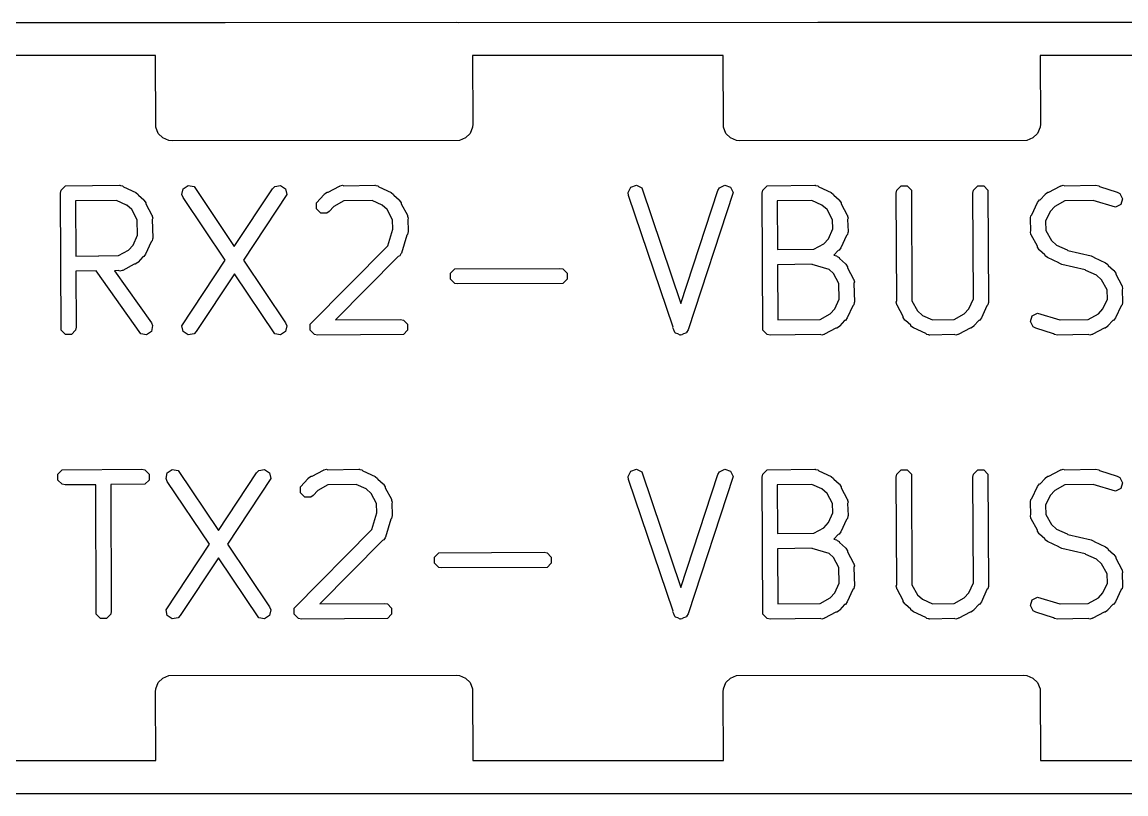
# Model space of a CAD drawing. Extents: x 134.2 to 184.8, y -90.4 to -50.
# Drawn here: x 147.283 to 152.222, y -62.686 to -59.234 of the extents above; entities that cross this region are included whole.
import ezdxf

# ---------------------------------------------------------------- set-up
doc = ezdxf.new("R2010")
doc.units = 0
doc.layers.add('BLACK', color=7, linetype='CONTINUOUS')

msp = doc.modelspace()

# ---------------------------------------------------------------- linework, layer by layer
at = {"layer": 'BLACK', "linetype": 'CONTINUOUS'}
for p, q in [((146.697486, -59.235229), (148.191709, -59.235159)), ((148.191709, -59.235159), (149.225, -59.234)), ((149.225, -59.234), (149.236268, -59.235109)), ((149.236268, -59.235109), (150.843416, -59.235033)), ((150.843416, -59.235033), (151.765, -59.234)), ((151.765, -59.234), (151.775049, -59.234989)), ((151.775049, -59.234989), (153.495123, -59.234908)), ((147.880272, -59.383733), (146.758884, -59.383786)), ((147.881441, -59.704632), (147.880272, -59.383733)), ((150.420271, -59.383613), (149.298884, -59.383666)), ((149.298884, -59.383666), (149.3, -59.69)), ((150.421441, -59.704632), (150.420271, -59.383613)), ((152.960271, -59.383493), (151.838883, -59.383546)), ((151.838883, -59.383546), (151.84, -59.69)), ((147.89264, -59.731668), (147.881441, -59.704632)), ((149.298559, -59.704632), (149.28736, -59.731668)), ((149.3, -59.69), (149.298559, -59.704632)), ((150.43264, -59.731668), (150.421441, -59.704632)), ((151.838559, -59.704632), (151.82736, -59.731668)), ((151.84, -59.69), (151.838559, -59.704632)), ((147.913332, -59.75236), (147.89264, -59.731668)), ((147.940368, -59.763559), (147.913332, -59.75236)), ((147.955, -59.765), (147.940368, -59.763559)), ((149.239632, -59.763559), (147.955, -59.765)), ((149.266668, -59.75236), (149.239632, -59.763559)), ((149.28736, -59.731668), (149.266668, -59.75236)), ((150.453332, -59.75236), (150.43264, -59.731668)), ((150.480368, -59.763559), (150.453332, -59.75236)), ((150.495, -59.765), (150.480368, -59.763559)), ((151.779632, -59.763559), (150.495, -59.765)), ((151.806668, -59.75236), (151.779632, -59.763559)), ((151.82736, -59.731668), (151.806668, -59.75236)), ((147.476606, -59.966595), (147.718571, -59.963931)), ((147.718571, -59.963931), (147.72029, -59.964272)), ((147.72029, -59.964272), (147.721052, -59.964019)), ((147.721052, -59.964019), (147.722619, -59.964736)), ((147.722619, -59.964736), (147.731965, -59.966595)), ((148.003776, -59.979455), (148.026065, -59.964596)), ((148.026065, -59.964596), (148.052333, -59.96985)), ((148.413381, -59.96985), (148.439649, -59.964596)), ((148.439649, -59.964596), (148.461938, -59.979456)), ((148.705178, -59.966595), (148.706784, -59.966567)), ((148.706784, -59.966567), (148.716091, -59.964019)), ((148.716091, -59.964019), (148.722912, -59.966292)), ((148.722912, -59.966292), (148.861429, -59.963931)), ((148.861429, -59.963931), (148.863148, -59.964272)), ((148.863148, -59.964272), (148.86391, -59.964019)), ((148.86391, -59.964019), (148.865477, -59.964736)), ((148.865477, -59.964736), (148.874823, -59.966595)), ((150.007067, -59.97249), (150.03248, -59.964019)), ((150.03248, -59.964019), (150.05644, -59.975999)), ((150.403558, -59.975998), (150.427518, -59.964018)), ((150.427518, -59.964018), (150.452931, -59.972489)), ((150.616606, -59.966595), (150.83, -59.963931)), ((150.83, -59.963931), (150.831719, -59.964272)), ((150.831719, -59.964272), (150.832481, -59.964019)), ((150.832481, -59.964019), (150.834048, -59.964736)), ((150.834048, -59.964736), (150.843394, -59.966595)), ((151.930891, -59.966595), (151.932497, -59.966567)), ((151.932497, -59.966567), (151.941804, -59.964019)), ((151.941804, -59.964019), (151.948625, -59.966292)), ((151.948625, -59.966292), (152.087142, -59.963931)), ((152.087142, -59.963931), (152.100536, -59.966595)), ((147.455, -59.998931), (147.457664, -59.985537)), ((147.457664, -60.612325), (147.455, -59.998931)), ((147.457664, -59.985537), (147.476606, -59.966595)), ((147.731965, -59.966595), (147.736423, -59.971053)), ((147.736423, -59.971053), (147.791367, -59.996197)), ((147.791367, -59.996197), (147.802155, -60.00457)), ((147.802155, -60.00457), (147.803306, -60.008024)), ((147.803306, -60.008024), (147.827134, -60.029605)), ((147.998522, -60.005723), (148.003776, -59.979455)), ((148.003735, -60.018346), (147.998522, -60.005723)), ((148.052333, -59.96985), (148.232636, -60.238191)), ((148.232636, -60.238191), (148.403735, -59.979517)), ((148.467192, -60.005724), (148.27335, -60.298784)), ((148.403735, -59.979517), (148.413381, -59.96985)), ((148.461938, -59.979456), (148.467192, -60.005724)), ((148.600521, -60.04268), (148.63496, -60.004651)), ((148.63496, -60.004651), (148.634988, -60.00457)), ((148.634988, -60.00457), (148.635079, -60.00452)), ((148.635079, -60.00452), (148.63668, -60.002753)), ((148.63668, -60.002753), (148.648035, -59.995166)), ((148.648035, -59.995166), (148.65228, -59.995166)), ((148.65228, -59.995166), (148.70292, -59.967626)), ((148.70292, -59.967626), (148.704609, -59.967163)), ((148.704609, -59.967163), (148.705178, -59.966595)), ((148.874823, -59.966595), (148.879281, -59.971053)), ((148.879281, -59.971053), (148.934225, -59.996197)), ((148.934225, -59.996197), (148.945013, -60.00457)), ((148.945013, -60.00457), (148.946164, -60.008024)), ((148.946164, -60.008024), (148.969992, -60.029605)), ((149.995087, -59.99645), (150.007067, -59.97249)), ((149.996795, -60.009999), (149.995087, -59.99645)), ((150.195856, -60.599072), (149.996795, -60.009999)), ((150.05644, -59.975999), (150.230934, -60.492372)), ((150.230934, -60.492372), (150.396795, -59.987863)), ((150.464911, -59.996449), (150.263203, -60.609999)), ((150.396795, -59.987863), (150.403558, -59.975998)), ((150.452931, -59.972489), (150.464911, -59.996449)), ((150.595, -59.998931), (150.597664, -59.985537)), ((150.597664, -60.612325), (150.595, -59.998931)), ((150.597664, -59.985537), (150.616606, -59.966595)), ((150.843394, -59.966595), (150.847852, -59.971053)), ((150.847852, -59.971053), (150.902796, -59.996197)), ((150.902796, -59.996197), (150.913584, -60.00457)), ((150.913584, -60.00457), (150.914735, -60.008024)), ((150.914735, -60.008024), (150.938563, -60.029605)), ((151.195, -59.998931), (151.197664, -59.985537)), ((151.197566, -60.479691), (151.195, -59.998931)), ((151.197664, -59.985537), (151.216606, -59.966595)), ((151.216606, -59.966595), (151.243394, -59.966595)), ((151.243394, -59.966595), (151.262336, -59.985537)), ((151.262336, -59.985537), (151.264977, -60.480352)), ((151.537857, -59.998931), (151.540521, -59.985537)), ((151.540379, -60.471553), (151.537857, -59.998931)), ((151.540521, -59.985537), (151.559463, -59.966595)), ((151.559463, -59.966595), (151.586251, -59.966595)), ((151.586251, -59.966595), (151.605193, -59.985537)), ((151.605193, -59.985537), (151.607857, -60.484645)), ((151.839094, -60.028481), (151.860673, -60.004652)), ((151.860673, -60.004652), (151.860701, -60.00457)), ((151.860701, -60.00457), (151.860794, -60.004519)), ((151.860794, -60.004519), (151.862393, -60.002754)), ((151.862393, -60.002754), (151.873747, -59.995166)), ((151.873747, -59.995166), (151.877993, -59.995166)), ((151.877993, -59.995166), (151.928633, -59.967626)), ((151.928633, -59.967626), (151.930322, -59.967163)), ((151.930322, -59.967163), (151.930891, -59.966595)), ((152.100536, -59.966595), (152.103797, -59.969856)), ((152.103797, -59.969856), (152.183923, -59.994298)), ((152.183923, -59.994298), (152.195788, -60.001061)), ((152.195788, -60.001061), (152.207768, -60.025021)), ((147.705801, -60.031555), (147.522544, -60.033572)), ((147.522544, -60.033572), (147.523616, -60.280363)), ((147.750939, -60.052211), (147.705801, -60.031555)), ((147.750965, -60.05225), (147.750939, -60.052211)), ((147.773475, -60.072637), (147.750965, -60.05225)), ((147.827134, -60.029605), (147.827217, -60.029633)), ((147.827217, -60.029633), (147.827267, -60.029726)), ((147.827267, -60.029726), (147.829034, -60.031326)), ((147.829034, -60.031326), (147.836621, -60.04268)), ((147.836621, -60.04268), (147.836621, -60.046924)), ((147.836621, -60.046924), (147.864162, -60.097564)), ((148.192364, -60.299078), (148.003735, -60.018346)), ((148.600521, -60.069468), (148.600521, -60.04268)), ((148.677993, -60.05831), (148.657606, -60.080823)), ((148.72296, -60.033856), (148.677993, -60.05831)), ((148.848992, -60.031707), (148.72296, -60.033856)), ((148.893797, -60.052211), (148.848992, -60.031707)), ((148.893823, -60.05225), (148.893797, -60.052211)), ((148.916334, -60.072638), (148.893823, -60.05225)), ((148.969992, -60.029605), (148.970075, -60.029633)), ((148.970075, -60.029633), (148.970125, -60.029726)), ((148.970125, -60.029726), (148.971892, -60.031326)), ((148.971892, -60.031326), (148.979479, -60.04268)), ((148.979479, -60.04268), (148.979479, -60.046924)), ((148.979479, -60.046924), (149.007019, -60.097565)), ((150.817312, -60.031592), (150.662544, -60.033524)), ((150.662544, -60.033524), (150.663492, -60.251723)), ((150.862368, -60.052211), (150.817312, -60.031592)), ((150.862394, -60.05225), (150.862368, -60.052211)), ((150.884905, -60.072638), (150.862394, -60.05225)), ((150.938563, -60.029605), (150.938646, -60.029633)), ((150.938646, -60.029633), (150.938696, -60.029726)), ((150.938696, -60.029726), (150.940463, -60.031326)), ((150.940463, -60.031326), (150.94805, -60.04268)), ((150.94805, -60.04268), (150.94805, -60.046924)), ((150.94805, -60.046924), (150.97559, -60.097565)), ((151.802121, -60.095364), (151.827266, -60.040421)), ((151.827266, -60.040421), (151.835639, -60.029633)), ((151.835639, -60.029633), (151.839094, -60.028481)), ((151.903707, -60.05831), (151.88332, -60.080822)), ((151.948673, -60.033856), (151.903707, -60.05831)), ((152.075305, -60.031697), (151.948673, -60.033856)), ((152.076074, -60.032135), (152.075305, -60.031697)), ((152.175337, -60.062414), (152.076074, -60.032135)), ((152.199297, -60.050434), (152.175337, -60.062414)), ((152.207768, -60.025021), (152.199297, -60.050434)), ((147.797977, -60.117689), (147.773475, -60.072637)), ((147.864162, -60.097564), (147.864625, -60.099255)), ((147.864625, -60.099255), (147.865193, -60.099823)), ((147.865193, -60.099823), (147.865237, -60.101492)), ((147.865237, -60.101492), (147.867769, -60.110736)), ((147.867769, -60.110736), (147.865656, -60.117072)), ((148.619463, -60.08841), (148.600521, -60.069468)), ((148.646251, -60.08841), (148.619463, -60.08841)), ((148.657606, -60.080823), (148.646251, -60.08841)), ((148.940886, -60.117784), (148.916334, -60.072638)), ((149.007019, -60.097565), (149.007481, -60.099254)), ((149.007481, -60.099254), (149.00805, -60.099823)), ((149.00805, -60.099823), (149.008116, -60.10157)), ((149.008116, -60.10157), (149.010626, -60.110736)), ((149.010626, -60.110736), (149.008682, -60.116567)), ((150.909457, -60.117784), (150.884905, -60.072638)), ((150.97559, -60.097565), (150.976052, -60.099254)), ((150.976052, -60.099254), (150.976621, -60.099823)), ((150.976621, -60.099823), (150.976687, -60.10157)), ((150.976687, -60.10157), (150.979197, -60.110736)), ((150.979197, -60.110736), (150.977253, -60.116567)), ((151.794999, -60.113217), (151.79534, -60.111497)), ((151.79703, -60.16701), (151.794999, -60.113217)), ((151.795087, -60.110736), (151.795804, -60.109168)), ((151.79534, -60.111497), (151.795087, -60.110736)), ((151.795804, -60.109168), (151.797663, -60.099823)), ((151.797663, -60.099823), (151.802121, -60.095364)), ((151.88328, -60.080848), (151.863269, -60.124574)), ((151.88332, -60.080822), (151.88328, -60.080848)), ((147.79984, -60.187017), (147.797977, -60.117689)), ((147.865656, -60.117072), (147.867857, -60.198931)), ((148.919709, -60.234038), (148.94246, -60.159455)), ((148.94246, -60.159455), (148.940886, -60.117784)), ((149.008682, -60.116567), (149.010619, -60.167866)), ((150.891004, -60.202727), (150.911014, -60.159002)), ((150.911014, -60.159002), (150.909457, -60.117784)), ((150.977253, -60.116567), (150.979285, -60.17036)), ((151.863269, -60.124574), (151.864826, -60.16579)), ((147.779575, -60.231299), (147.79984, -60.187017)), ((147.865193, -60.212325), (147.860734, -60.216783)), ((147.867051, -60.202979), (147.865193, -60.212325)), ((147.867769, -60.201412), (147.867051, -60.202979)), ((147.867857, -60.198931), (147.867515, -60.20065)), ((147.867515, -60.20065), (147.867769, -60.201412)), ((149.004788, -60.187015), (148.980347, -60.267142)), ((149.00805, -60.183754), (149.004788, -60.187015)), ((149.010714, -60.17036), (149.00805, -60.183754)), ((149.010619, -60.167866), (149.010626, -60.167879)), ((149.010626, -60.167879), (149.01062, -60.167895)), ((149.01062, -60.167895), (149.010714, -60.17036)), ((150.870578, -60.225264), (150.890965, -60.202754)), ((150.890965, -60.202754), (150.891004, -60.202727)), ((150.972162, -60.188212), (150.947019, -60.243154)), ((150.976621, -60.183754), (150.972162, -60.188212)), ((150.978479, -60.174408), (150.976621, -60.183754)), ((150.979197, -60.172841), (150.978479, -60.174408)), ((150.979285, -60.17036), (150.978943, -60.172079)), ((150.978943, -60.172079), (150.979197, -60.172841)), ((151.795087, -60.172842), (151.79703, -60.16701)), ((151.797597, -60.182007), (151.795087, -60.172842)), ((151.797663, -60.183754), (151.797597, -60.182007)), ((151.79823, -60.184321), (151.797663, -60.183754)), ((151.798694, -60.186013), (151.79823, -60.184321)), ((151.826235, -60.236652), (151.798694, -60.186013)), ((151.864826, -60.16579), (151.88938, -60.210938)), ((151.88938, -60.210938), (151.911891, -60.231326)), ((147.714231, -60.278264), (147.75915, -60.253835)), ((147.75915, -60.253835), (147.779536, -60.231326)), ((147.779536, -60.231326), (147.779575, -60.231299)), ((147.860734, -60.216783), (147.83559, -60.271727)), ((148.57195, -60.585537), (148.919709, -60.234038)), ((150.663492, -60.251723), (150.825649, -60.249699)), ((150.825649, -60.249699), (150.870578, -60.225264)), ((150.935191, -60.255094), (150.915689, -60.276629)), ((150.938646, -60.253943), (150.935191, -60.255094)), ((150.947019, -60.243154), (150.938646, -60.253943)), ((151.826235, -60.240895), (151.826235, -60.236652)), ((151.833822, -60.25225), (151.826235, -60.240895)), ((151.835588, -60.253849), (151.833822, -60.25225)), ((151.835639, -60.253943), (151.835588, -60.253849)), ((151.835721, -60.25397), (151.835639, -60.253943)), ((151.859549, -60.275551), (151.835721, -60.25397)), ((151.911891, -60.231326), (151.911916, -60.231364)), ((151.911916, -60.231364), (151.959938, -60.25334)), ((151.959938, -60.25334), (151.962568, -60.255381)), ((151.962568, -60.255381), (152.067059, -60.279262)), ((147.523616, -60.280363), (147.624997, -60.279247)), ((147.624997, -60.279247), (147.625286, -60.279045)), ((147.625286, -60.279045), (147.626347, -60.279232)), ((147.626347, -60.279232), (147.714231, -60.278264)), ((147.800463, -60.309394), (147.789108, -60.316981)), ((147.802063, -60.307626), (147.800463, -60.309394)), ((147.802155, -60.307577), (147.802063, -60.307626)), ((147.802182, -60.307495), (147.802155, -60.307577)), ((147.823762, -60.283666), (147.802182, -60.307495)), ((147.827217, -60.282515), (147.823762, -60.283666)), ((147.83559, -60.271727), (147.827217, -60.282515)), ((147.998522, -60.592139), (148.192364, -60.299078)), ((148.27335, -60.298784), (148.461979, -60.579516)), ((148.966575, -60.28251), (148.686165, -60.565935)), ((148.973584, -60.279006), (148.966575, -60.28251)), ((148.978398, -60.27056), (148.973584, -60.279006)), ((148.979479, -60.269468), (148.978398, -60.27056)), ((148.980347, -60.267142), (148.979479, -60.268664)), ((148.979479, -60.268664), (148.979479, -60.269468)), ((150.915689, -60.276629), (150.926782, -60.280013)), ((150.926782, -60.280013), (150.928305, -60.280881)), ((150.928305, -60.280881), (150.929108, -60.280881)), ((150.929108, -60.280881), (150.930471, -60.282116)), ((150.930471, -60.282116), (150.938647, -60.286776)), ((150.938647, -60.286776), (150.941154, -60.29179)), ((150.941154, -60.29179), (150.967134, -60.315319)), ((151.860701, -60.279006), (151.859549, -60.275551)), ((151.87149, -60.287379), (151.860701, -60.279006)), ((151.922116, -60.310547), (151.87149, -60.287379)), ((151.923448, -60.312767), (151.922116, -60.310547)), ((152.067059, -60.279262), (152.079407, -60.285095)), ((152.079407, -60.285095), (152.080738, -60.287314)), ((152.080738, -60.287314), (152.131367, -60.310483)), ((152.131367, -60.310483), (152.142155, -60.318856)), ((147.613829, -60.346853), (147.523909, -60.347843)), ((147.523909, -60.347843), (147.525, -60.598931)), ((147.814047, -60.628447), (147.613829, -60.346853)), ((147.71392, -60.345751), (147.695927, -60.345949)), ((147.695927, -60.345949), (147.86153, -60.578859)), ((147.721052, -60.348129), (147.71392, -60.345751)), ((147.730395, -60.34557), (147.721052, -60.348129)), ((147.731965, -60.345553), (147.730395, -60.34557)), ((147.732532, -60.344985), (147.731965, -60.345553)), ((147.734224, -60.344522), (147.732532, -60.344985)), ((147.784864, -60.316981), (147.734224, -60.344522)), ((147.789108, -60.316981), (147.784864, -60.316981)), ((148.233077, -60.35967), (148.061979, -60.618346)), ((148.413381, -60.628012), (148.233077, -60.35967)), ((149.200522, -60.356966), (149.219464, -60.338024)), ((149.200522, -60.383754), (149.200522, -60.356966)), ((149.219464, -60.338024), (149.690001, -60.33536)), ((149.690001, -60.33536), (149.703395, -60.338024)), ((149.703395, -60.338024), (149.722337, -60.356966)), ((149.722337, -60.356966), (149.722337, -60.383754)), ((150.817966, -60.317298), (150.663785, -60.319223)), ((150.663785, -60.319223), (150.664857, -60.566063)), ((150.818932, -60.317849), (150.817966, -60.317298)), ((150.894056, -60.340765), (150.818932, -60.317849)), ((150.913475, -60.358352), (150.894056, -60.340765)), ((150.937977, -60.403403), (150.913475, -60.358352)), ((150.967134, -60.315319), (150.967217, -60.315347)), ((150.967217, -60.315347), (150.967267, -60.31544)), ((150.967267, -60.31544), (150.969033, -60.317039)), ((150.969033, -60.317039), (150.976621, -60.328394)), ((150.976621, -60.328394), (150.976621, -60.332638)), ((150.976621, -60.332638), (151.004162, -60.383278)), ((151.935796, -60.3186), (151.923448, -60.312767)), ((152.040288, -60.34248), (151.935796, -60.3186)), ((152.042919, -60.344522), (152.040288, -60.34248)), ((152.090939, -60.366497), (152.042919, -60.344522)), ((152.142155, -60.318856), (152.143306, -60.32231)), ((152.143306, -60.32231), (152.167134, -60.343891)), ((152.167134, -60.343891), (152.167217, -60.343919)), ((152.167217, -60.343919), (152.167267, -60.344012)), ((152.167267, -60.344012), (152.169034, -60.345612)), ((152.169034, -60.345612), (152.176621, -60.356966)), ((152.176621, -60.356966), (152.176621, -60.36121)), ((152.176621, -60.36121), (152.204161, -60.41185)), ((149.219464, -60.402696), (149.200522, -60.383754)), ((149.232858, -60.40536), (149.219464, -60.402696)), ((149.703395, -60.402696), (149.232858, -60.40536)), ((149.722337, -60.383754), (149.703395, -60.402696)), ((150.93984, -60.472731), (150.937977, -60.403403)), ((151.004162, -60.383278), (151.004625, -60.384969)), ((151.004625, -60.384969), (151.005193, -60.385537)), ((151.005193, -60.385537), (151.005237, -60.387206)), ((151.005237, -60.387206), (151.007769, -60.39645)), ((151.007769, -60.39645), (151.005656, -60.402786)), ((151.005656, -60.402786), (151.007857, -60.484645)), ((152.090965, -60.366536), (152.090939, -60.366497)), ((152.113476, -60.386924), (152.090965, -60.366536)), ((152.138028, -60.43207), (152.113476, -60.386924)), ((152.139585, -60.473287), (152.138028, -60.43207)), ((152.204161, -60.41185), (152.204623, -60.413539)), ((152.204623, -60.413539), (152.205192, -60.414108)), ((152.205192, -60.414108), (152.205258, -60.415855)), ((152.205258, -60.415855), (152.207768, -60.425021)), ((152.207768, -60.425021), (152.205824, -60.430851)), ((152.205824, -60.430851), (152.207856, -60.484645)), ((150.919575, -60.517013), (150.93984, -60.472731)), ((151.000734, -60.502497), (150.97559, -60.557441)), ((151.005193, -60.498039), (151.000734, -60.502497)), ((151.007051, -60.488693), (151.005193, -60.498039)), ((151.007769, -60.487126), (151.007051, -60.488693)), ((151.007857, -60.484645), (151.007515, -60.486364)), ((151.007515, -60.486364), (151.007769, -60.487126)), ((151.195088, -60.487126), (151.197566, -60.479691)), ((151.197655, -60.496502), (151.195088, -60.487126)), ((151.197664, -60.498039), (151.197655, -60.496502)), ((151.198232, -60.498607), (151.197664, -60.498039)), ((151.198695, -60.500297), (151.198232, -60.498607)), ((151.226235, -60.550937), (151.198695, -60.500297)), ((151.264977, -60.480352), (151.289379, -60.525223)), ((151.519575, -60.517013), (151.540379, -60.471553)), ((151.600734, -60.502497), (151.57559, -60.557441)), ((151.605193, -60.498039), (151.600734, -60.502497)), ((151.607051, -60.488693), (151.605193, -60.498039)), ((151.607769, -60.487126), (151.607051, -60.488693)), ((151.607857, -60.484645), (151.607515, -60.486364)), ((151.607515, -60.486364), (151.607769, -60.487126)), ((152.119574, -60.517014), (152.139585, -60.473287)), ((152.200733, -60.502497), (152.17559, -60.55744)), ((152.205192, -60.498039), (152.200733, -60.502497)), ((152.20705, -60.488693), (152.205192, -60.498039)), ((152.207768, -60.487126), (152.20705, -60.488693)), ((152.207856, -60.484645), (152.207514, -60.486364)), ((152.207514, -60.486364), (152.207768, -60.487126)), ((150.854232, -60.563978), (150.899149, -60.53955)), ((150.899149, -60.53955), (150.919536, -60.51704)), ((150.919536, -60.51704), (150.919575, -60.517013)), ((150.97559, -60.557441), (150.967217, -60.568229)), ((151.226235, -60.555182), (151.226235, -60.550937)), ((151.233822, -60.566537), (151.226235, -60.555182)), ((151.289379, -60.525223), (151.311892, -60.545611)), ((151.311892, -60.545611), (151.311918, -60.54565)), ((151.311918, -60.54565), (151.356516, -60.56606)), ((151.45415, -60.564023), (151.499149, -60.53955)), ((151.499149, -60.53955), (151.519536, -60.51704)), ((151.519536, -60.51704), (151.519575, -60.517013)), ((151.57559, -60.557441), (151.567217, -60.568229)), ((151.795087, -60.572841), (151.803558, -60.547428)), ((151.803558, -60.547428), (151.827518, -60.535448)), ((151.827518, -60.535448), (151.926781, -60.565727)), ((152.054182, -60.564005), (152.099149, -60.53955)), ((152.099149, -60.53955), (152.119536, -60.51704)), ((152.119536, -60.51704), (152.119574, -60.517014)), ((152.17559, -60.55744), (152.167217, -60.568229)), ((147.525, -60.598931), (147.522336, -60.612325)), ((147.86153, -60.578859), (147.867028, -60.59136)), ((147.867028, -60.59136), (147.862373, -60.61774)), ((148.003776, -60.618407), (147.998522, -60.592139)), ((148.467192, -60.592138), (148.461938, -60.618406)), ((148.461979, -60.579516), (148.467192, -60.592138)), ((148.57195, -60.612325), (148.57195, -60.585537)), ((148.686165, -60.565935), (148.975714, -60.563931)), ((148.975714, -60.563931), (148.989108, -60.566595)), ((148.989108, -60.566595), (149.00805, -60.585537)), ((149.00805, -60.585537), (149.00805, -60.612325)), ((150.195087, -60.601412), (150.195856, -60.599072)), ((150.199898, -60.611035), (150.195087, -60.601412)), ((150.664857, -60.566063), (150.854232, -60.563978)), ((150.924863, -60.602696), (150.874223, -60.630236)), ((150.929109, -60.602696), (150.924863, -60.602696)), ((150.940463, -60.595108), (150.929109, -60.602696)), ((150.942061, -60.593342), (150.940463, -60.595108)), ((150.942155, -60.593292), (150.942061, -60.593342)), ((150.942182, -60.593209), (150.942155, -60.593292)), ((150.963762, -60.56938), (150.942182, -60.593209)), ((150.967217, -60.568229), (150.963762, -60.56938)), ((151.235589, -60.568137), (151.233822, -60.566537)), ((151.235639, -60.568229), (151.235589, -60.568137)), ((151.23572, -60.568256), (151.235639, -60.568229)), ((151.25955, -60.589837), (151.23572, -60.568256)), ((151.260702, -60.593292), (151.25955, -60.589837)), ((151.271491, -60.601665), (151.260702, -60.593292)), ((151.326432, -60.626808), (151.271491, -60.601665)), ((151.356516, -60.56606), (151.45415, -60.564023)), ((151.524863, -60.602696), (151.474223, -60.630236)), ((151.529109, -60.602696), (151.524863, -60.602696)), ((151.540463, -60.595108), (151.529109, -60.602696)), ((151.542061, -60.593342), (151.540463, -60.595108)), ((151.542155, -60.593292), (151.542061, -60.593342)), ((151.542182, -60.593209), (151.542155, -60.593292)), ((151.563762, -60.56938), (151.542182, -60.593209)), ((151.567217, -60.568229), (151.563762, -60.56938)), ((151.807067, -60.596801), (151.795087, -60.572841)), ((151.818931, -60.603564), (151.807067, -60.596801)), ((151.899058, -60.628005), (151.818931, -60.603564)), ((151.926781, -60.565727), (151.927549, -60.566164)), ((151.927549, -60.566164), (152.054182, -60.564005)), ((152.124863, -60.602696), (152.074223, -60.630236)), ((152.129109, -60.602696), (152.124863, -60.602696)), ((152.140463, -60.595108), (152.129109, -60.602696)), ((152.142061, -60.593342), (152.140463, -60.595108)), ((152.142155, -60.593292), (152.142061, -60.593342)), ((152.142182, -60.593209), (152.142155, -60.593292)), ((152.163762, -60.56938), (152.142182, -60.593209)), ((152.167217, -60.568229), (152.163762, -60.56938)), ((147.476606, -60.631267), (147.457664, -60.612325)), ((147.503394, -60.631267), (147.476606, -60.631267)), ((147.522336, -60.612325), (147.503394, -60.631267)), ((147.840427, -60.633102), (147.814047, -60.628447)), ((147.862373, -60.61774), (147.840427, -60.633102)), ((148.026065, -60.633266), (148.003776, -60.618407)), ((148.052333, -60.628012), (148.026065, -60.633266)), ((148.061979, -60.618346), (148.052333, -60.628012)), ((148.439649, -60.633266), (148.413381, -60.628012)), ((148.461938, -60.618406), (148.439649, -60.633266)), ((148.590892, -60.631267), (148.57195, -60.612325)), ((148.604286, -60.633931), (148.590892, -60.631267)), ((148.989108, -60.631267), (148.604286, -60.633931)), ((149.00805, -60.612325), (148.989108, -60.631267)), ((150.203558, -60.621864), (150.199898, -60.611035)), ((150.205898, -60.623034), (150.203558, -60.621864)), ((150.207067, -60.625372), (150.205898, -60.623034)), ((150.217588, -60.628879), (150.207067, -60.625372)), ((150.227518, -60.633844), (150.217588, -60.628879)), ((150.23, -60.633016), (150.227518, -60.633844)), ((150.23248, -60.633843), (150.23, -60.633016)), ((150.242398, -60.628884), (150.23248, -60.633843)), ((150.252931, -60.625373), (150.242398, -60.628884)), ((150.254101, -60.623032), (150.252931, -60.625373)), ((150.25644, -60.621863), (150.254101, -60.623032)), ((150.263203, -60.609999), (150.25644, -60.621863)), ((150.616606, -60.631267), (150.597664, -60.612325)), ((150.63, -60.633931), (150.616606, -60.631267)), ((150.85392, -60.631465), (150.63, -60.633931)), ((150.861052, -60.633843), (150.85392, -60.631465)), ((150.870395, -60.631284), (150.861052, -60.633843)), ((150.871965, -60.631267), (150.870395, -60.631284)), ((150.872533, -60.630698), (150.871965, -60.631267)), ((150.874223, -60.630236), (150.872533, -60.630698)), ((151.330891, -60.631267), (151.326432, -60.626808)), ((151.340236, -60.633125), (151.330891, -60.631267)), ((151.341804, -60.633843), (151.340236, -60.633125)), ((151.342565, -60.633589), (151.341804, -60.633843)), ((151.344285, -60.633931), (151.342565, -60.633589)), ((151.454422, -60.631633), (151.344285, -60.633931)), ((151.461052, -60.633843), (151.454422, -60.631633)), ((151.470334, -60.631301), (151.461052, -60.633843)), ((151.471965, -60.631267), (151.470334, -60.631301)), ((151.472533, -60.630698), (151.471965, -60.631267)), ((151.474223, -60.630236), (151.472533, -60.630698)), ((151.90232, -60.631267), (151.899058, -60.628005)), ((151.915714, -60.633931), (151.90232, -60.631267)), ((152.054231, -60.631569), (151.915714, -60.633931)), ((152.061052, -60.633843), (152.054231, -60.631569)), ((152.070358, -60.631294), (152.061052, -60.633843)), ((152.071965, -60.631267), (152.070358, -60.631294)), ((152.072533, -60.630698), (152.071965, -60.631267)), ((152.074223, -60.630236), (152.072533, -60.630698)), ((147.443377, -61.255537), (147.462319, -61.236595)), ((147.462319, -61.236595), (147.818571, -61.233931)), ((147.818571, -61.233931), (147.831965, -61.236595)), ((147.831965, -61.236595), (147.850907, -61.255537)), ((147.927093, -61.275723), (147.932347, -61.249455)), ((147.932347, -61.249455), (147.954636, -61.234596)), ((147.954636, -61.234596), (147.980904, -61.23985)), ((147.980904, -61.23985), (148.161207, -61.508191)), ((148.161207, -61.508191), (148.332306, -61.249517)), ((148.332306, -61.249517), (148.341952, -61.23985)), ((148.341952, -61.23985), (148.36822, -61.234596)), ((148.36822, -61.234596), (148.390509, -61.249456)), ((148.390509, -61.249456), (148.395763, -61.275724)), ((148.580851, -61.265166), (148.631491, -61.237626)), ((148.631491, -61.237626), (148.63318, -61.237163)), ((148.63318, -61.237163), (148.633749, -61.236595)), ((148.633749, -61.236595), (148.635355, -61.236567)), ((148.635355, -61.236567), (148.644662, -61.234019)), ((148.644662, -61.234019), (148.651483, -61.236292)), ((148.651483, -61.236292), (148.79, -61.233931)), ((148.79, -61.233931), (148.791719, -61.234272)), ((148.791719, -61.234272), (148.792481, -61.234019)), ((148.792481, -61.234019), (148.794048, -61.234736)), ((148.794048, -61.234736), (148.803394, -61.236595)), ((148.803394, -61.236595), (148.807852, -61.241053)), ((148.807852, -61.241053), (148.862796, -61.266197)), ((149.995087, -61.26645), (150.007067, -61.24249)), ((150.007067, -61.24249), (150.03248, -61.234019)), ((150.03248, -61.234019), (150.05644, -61.245999)), ((150.05644, -61.245999), (150.230934, -61.762372)), ((150.396795, -61.257863), (150.403558, -61.245998)), ((150.403558, -61.245998), (150.427518, -61.234018)), ((150.427518, -61.234018), (150.452931, -61.242489)), ((150.452931, -61.242489), (150.464911, -61.266449)), ((150.597664, -61.255537), (150.616606, -61.236595)), ((150.616606, -61.236595), (150.83, -61.233931)), ((150.83, -61.233931), (150.831719, -61.234272)), ((150.831719, -61.234272), (150.832481, -61.234019)), ((150.832481, -61.234019), (150.834048, -61.234736)), ((150.834048, -61.234736), (150.843394, -61.236595)), ((150.843394, -61.236595), (150.847852, -61.241053)), ((150.847852, -61.241053), (150.902796, -61.266197)), ((151.197664, -61.255537), (151.216606, -61.236595)), ((151.216606, -61.236595), (151.243394, -61.236595)), ((151.243394, -61.236595), (151.262336, -61.255537)), ((151.540521, -61.255537), (151.559463, -61.236595)), ((151.559463, -61.236595), (151.586251, -61.236595)), ((151.586251, -61.236595), (151.605193, -61.255537)), ((151.877993, -61.265166), (151.928633, -61.237626)), ((151.928633, -61.237626), (151.930322, -61.237163)), ((151.930322, -61.237163), (151.930891, -61.236595)), ((151.930891, -61.236595), (151.932497, -61.236567)), ((151.932497, -61.236567), (151.941804, -61.234019)), ((151.941804, -61.234019), (151.948625, -61.236292)), ((151.948625, -61.236292), (152.087142, -61.233931)), ((152.087142, -61.233931), (152.100536, -61.236595)), ((152.100536, -61.236595), (152.103797, -61.239856)), ((152.103797, -61.239856), (152.183923, -61.264298)), ((147.443377, -61.282325), (147.443377, -61.255537)), ((147.462319, -61.301267), (147.443377, -61.282325)), ((147.850907, -61.282325), (147.831965, -61.301267)), ((147.850907, -61.255537), (147.850907, -61.282325)), ((147.932306, -61.288346), (147.927093, -61.275723)), ((148.120935, -61.569078), (147.932306, -61.288346)), ((148.395763, -61.275724), (148.201921, -61.568784)), ((148.529092, -61.31268), (148.563531, -61.274651)), ((148.563531, -61.274651), (148.563559, -61.27457)), ((148.563559, -61.27457), (148.56365, -61.27452)), ((148.56365, -61.27452), (148.565251, -61.272753)), ((148.565251, -61.272753), (148.576606, -61.265166)), ((148.576606, -61.265166), (148.580851, -61.265166)), ((148.862796, -61.266197), (148.873584, -61.27457)), ((148.873584, -61.27457), (148.874735, -61.278024)), ((148.874735, -61.278024), (148.898563, -61.299605)), ((148.898563, -61.299605), (148.898646, -61.299633)), ((148.898646, -61.299633), (148.898696, -61.299726)), ((148.898696, -61.299726), (148.900463, -61.301326)), ((149.996795, -61.279999), (149.995087, -61.26645)), ((150.195856, -61.869072), (149.996795, -61.279999)), ((150.230934, -61.762372), (150.396795, -61.257863)), ((150.464911, -61.266449), (150.263203, -61.879999)), ((150.595, -61.268931), (150.597664, -61.255537)), ((150.597664, -61.882325), (150.595, -61.268931)), ((150.902796, -61.266197), (150.913584, -61.27457)), ((150.913584, -61.27457), (150.914735, -61.278024)), ((150.914735, -61.278024), (150.938563, -61.299605)), ((150.938563, -61.299605), (150.938646, -61.299633)), ((150.938646, -61.299633), (150.938696, -61.299726)), ((150.938696, -61.299726), (150.940463, -61.301326)), ((151.195, -61.268931), (151.197664, -61.255537)), ((151.197566, -61.749691), (151.195, -61.268931)), ((151.262336, -61.255537), (151.264977, -61.750352)), ((151.537857, -61.268931), (151.540521, -61.255537)), ((151.540379, -61.741553), (151.537857, -61.268931)), ((151.605193, -61.255537), (151.607857, -61.754645)), ((151.827266, -61.310421), (151.835639, -61.299633)), ((151.835639, -61.299633), (151.839094, -61.298481)), ((151.839094, -61.298481), (151.860673, -61.274652)), ((151.860673, -61.274652), (151.860701, -61.27457)), ((151.860701, -61.27457), (151.860794, -61.274519)), ((151.860794, -61.274519), (151.862393, -61.272754)), ((151.862393, -61.272754), (151.873747, -61.265166)), ((151.873747, -61.265166), (151.877993, -61.265166)), ((152.183923, -61.264298), (152.195788, -61.271061)), ((152.195788, -61.271061), (152.207768, -61.295021)), ((152.207768, -61.295021), (152.199297, -61.320434)), ((147.475713, -61.303931), (147.462319, -61.301267)), ((147.612289, -61.302909), (147.475713, -61.303931)), ((147.614806, -61.882325), (147.612289, -61.302909)), ((147.831965, -61.301267), (147.679681, -61.302405)), ((147.679681, -61.302405), (147.682142, -61.868931)), ((148.529092, -61.339468), (148.529092, -61.31268)), ((148.548034, -61.35841), (148.529092, -61.339468)), ((148.606564, -61.32831), (148.586177, -61.350823)), ((148.651531, -61.303856), (148.606564, -61.32831)), ((148.777563, -61.301707), (148.651531, -61.303856)), ((148.822368, -61.322211), (148.777563, -61.301707)), ((148.822394, -61.32225), (148.822368, -61.322211)), ((148.844905, -61.342638), (148.822394, -61.32225)), ((148.869457, -61.387784), (148.844905, -61.342638)), ((148.900463, -61.301326), (148.90805, -61.31268)), ((148.90805, -61.31268), (148.90805, -61.316924)), ((148.90805, -61.316924), (148.93559, -61.367565)), ((150.817312, -61.301592), (150.662544, -61.303524)), ((150.662544, -61.303524), (150.663492, -61.521723)), ((150.862368, -61.322211), (150.817312, -61.301592)), ((150.862394, -61.32225), (150.862368, -61.322211)), ((150.884905, -61.342638), (150.862394, -61.32225)), ((150.909457, -61.387784), (150.884905, -61.342638)), ((150.940463, -61.301326), (150.94805, -61.31268)), ((150.94805, -61.31268), (150.94805, -61.316924)), ((150.94805, -61.316924), (150.97559, -61.367565)), ((151.802121, -61.365364), (151.827266, -61.310421)), ((151.903707, -61.32831), (151.88332, -61.350822)), ((151.948673, -61.303856), (151.903707, -61.32831)), ((152.075305, -61.301697), (151.948673, -61.303856)), ((152.076074, -61.302135), (152.075305, -61.301697)), ((152.175337, -61.332414), (152.076074, -61.302135)), ((152.199297, -61.320434), (152.175337, -61.332414)), ((148.574822, -61.35841), (148.548034, -61.35841)), ((148.586177, -61.350823), (148.574822, -61.35841)), ((148.871031, -61.429455), (148.869457, -61.387784)), ((148.93559, -61.367565), (148.936052, -61.369254)), ((148.936052, -61.369254), (148.936621, -61.369823)), ((148.936621, -61.369823), (148.936687, -61.37157)), ((148.936687, -61.37157), (148.939197, -61.380736)), ((148.939197, -61.380736), (148.937253, -61.386567)), ((148.937253, -61.386567), (148.93919, -61.437866)), ((150.911014, -61.429002), (150.909457, -61.387784)), ((150.97559, -61.367565), (150.976052, -61.369254)), ((150.976052, -61.369254), (150.976621, -61.369823)), ((150.976621, -61.369823), (150.976687, -61.37157)), ((150.976687, -61.37157), (150.979197, -61.380736)), ((150.979197, -61.380736), (150.977253, -61.386567)), ((150.977253, -61.386567), (150.979285, -61.44036)), ((151.794999, -61.383217), (151.79534, -61.381497)), ((151.79703, -61.43701), (151.794999, -61.383217)), ((151.795087, -61.380736), (151.795804, -61.379168)), ((151.79534, -61.381497), (151.795087, -61.380736)), ((151.795804, -61.379168), (151.797663, -61.369823)), ((151.797663, -61.369823), (151.802121, -61.365364)), ((151.88328, -61.350848), (151.863269, -61.394574)), ((151.863269, -61.394574), (151.864826, -61.43579)), ((151.88332, -61.350822), (151.88328, -61.350848)), ((148.84828, -61.504038), (148.871031, -61.429455)), ((148.939285, -61.44036), (148.936621, -61.453754)), ((148.93919, -61.437866), (148.939197, -61.437879)), ((148.939197, -61.437879), (148.939191, -61.437895)), ((148.939191, -61.437895), (148.939285, -61.44036)), ((150.891004, -61.472727), (150.911014, -61.429002)), ((150.978479, -61.444408), (150.976621, -61.453754)), ((150.979197, -61.442841), (150.978479, -61.444408)), ((150.979285, -61.44036), (150.978943, -61.442079)), ((150.978943, -61.442079), (150.979197, -61.442841)), ((151.795087, -61.442842), (151.79703, -61.43701)), ((151.797597, -61.452007), (151.795087, -61.442842)), ((151.864826, -61.43579), (151.88938, -61.480938)), ((148.933359, -61.457015), (148.908918, -61.537142)), ((148.936621, -61.453754), (148.933359, -61.457015)), ((150.825649, -61.519699), (150.870578, -61.495264)), ((150.870578, -61.495264), (150.890965, -61.472754)), ((150.890965, -61.472754), (150.891004, -61.472727)), ((150.972162, -61.458212), (150.947019, -61.513154)), ((150.976621, -61.453754), (150.972162, -61.458212)), ((151.797663, -61.453754), (151.797597, -61.452007)), ((151.79823, -61.454321), (151.797663, -61.453754)), ((151.798694, -61.456013), (151.79823, -61.454321)), ((151.826235, -61.506652), (151.798694, -61.456013)), ((151.88938, -61.480938), (151.911891, -61.501326)), ((148.500521, -61.855537), (148.84828, -61.504038)), ((148.906969, -61.54056), (148.902155, -61.549006)), ((148.90805, -61.539468), (148.906969, -61.54056)), ((148.908918, -61.537142), (148.90805, -61.538664)), ((148.90805, -61.538664), (148.90805, -61.539468)), ((150.663492, -61.521723), (150.825649, -61.519699)), ((150.935191, -61.525094), (150.915689, -61.546629)), ((150.915689, -61.546629), (150.926782, -61.550013)), ((150.938646, -61.523943), (150.935191, -61.525094)), ((150.947019, -61.513154), (150.938646, -61.523943)), ((151.826235, -61.510895), (151.826235, -61.506652)), ((151.833822, -61.52225), (151.826235, -61.510895)), ((151.835588, -61.523849), (151.833822, -61.52225)), ((151.835639, -61.523943), (151.835588, -61.523849)), ((151.835721, -61.52397), (151.835639, -61.523943)), ((151.859549, -61.545551), (151.835721, -61.52397)), ((151.860701, -61.549006), (151.859549, -61.545551)), ((151.911891, -61.501326), (151.911916, -61.501364)), ((151.911916, -61.501364), (151.959938, -61.52334)), ((151.959938, -61.52334), (151.962568, -61.525381)), ((151.962568, -61.525381), (152.067059, -61.549262)), ((147.927093, -61.862139), (148.120935, -61.569078)), ((148.201921, -61.568784), (148.39055, -61.849516)), ((148.895146, -61.55251), (148.614736, -61.835935)), ((148.902155, -61.549006), (148.895146, -61.55251)), ((150.817966, -61.587298), (150.663785, -61.589223)), ((150.663785, -61.589223), (150.664857, -61.836063)), ((150.818932, -61.587849), (150.817966, -61.587298)), ((150.894056, -61.610765), (150.818932, -61.587849)), ((150.926782, -61.550013), (150.928305, -61.550881)), ((150.928305, -61.550881), (150.929108, -61.550881)), ((150.929108, -61.550881), (150.930471, -61.552116)), ((150.930471, -61.552116), (150.938647, -61.556776)), ((150.938647, -61.556776), (150.941154, -61.56179)), ((150.941154, -61.56179), (150.967134, -61.585319)), ((150.967134, -61.585319), (150.967217, -61.585347)), ((150.967217, -61.585347), (150.967267, -61.58544)), ((150.967267, -61.58544), (150.969033, -61.587039)), ((150.969033, -61.587039), (150.976621, -61.598394)), ((151.87149, -61.557379), (151.860701, -61.549006)), ((151.922116, -61.580547), (151.87149, -61.557379)), ((151.923448, -61.582767), (151.922116, -61.580547)), ((151.935796, -61.5886), (151.923448, -61.582767)), ((152.040288, -61.61248), (151.935796, -61.5886)), ((152.067059, -61.549262), (152.079407, -61.555095)), ((152.079407, -61.555095), (152.080738, -61.557314)), ((152.080738, -61.557314), (152.131367, -61.580483)), ((152.131367, -61.580483), (152.142155, -61.588856)), ((152.142155, -61.588856), (152.143306, -61.59231)), ((152.143306, -61.59231), (152.167134, -61.613891)), ((148.161648, -61.62967), (147.99055, -61.888346)), ((148.341952, -61.898012), (148.161648, -61.62967)), ((149.129093, -61.626966), (149.148035, -61.608024)), ((149.129093, -61.653754), (149.129093, -61.626966)), ((149.148035, -61.608024), (149.618572, -61.60536)), ((149.618572, -61.60536), (149.631966, -61.608024)), ((149.631966, -61.608024), (149.650908, -61.626966)), ((149.650908, -61.626966), (149.650908, -61.653754)), ((150.913475, -61.628352), (150.894056, -61.610765)), ((150.937977, -61.673403), (150.913475, -61.628352)), ((150.976621, -61.598394), (150.976621, -61.602638)), ((150.976621, -61.602638), (151.004162, -61.653278)), ((152.042919, -61.614522), (152.040288, -61.61248)), ((152.090939, -61.636497), (152.042919, -61.614522)), ((152.090965, -61.636536), (152.090939, -61.636497)), ((152.113476, -61.656924), (152.090965, -61.636536)), ((152.167134, -61.613891), (152.167217, -61.613919)), ((152.167217, -61.613919), (152.167267, -61.614012)), ((152.167267, -61.614012), (152.169034, -61.615612)), ((152.169034, -61.615612), (152.176621, -61.626966)), ((152.176621, -61.626966), (152.176621, -61.63121)), ((152.176621, -61.63121), (152.204161, -61.68185)), ((149.148035, -61.672696), (149.129093, -61.653754)), ((149.161429, -61.67536), (149.148035, -61.672696)), ((149.631966, -61.672696), (149.161429, -61.67536)), ((149.650908, -61.653754), (149.631966, -61.672696)), ((150.93984, -61.742731), (150.937977, -61.673403)), ((151.004162, -61.653278), (151.004625, -61.654969)), ((151.004625, -61.654969), (151.005193, -61.655537)), ((151.005193, -61.655537), (151.005237, -61.657206)), ((151.005237, -61.657206), (151.007769, -61.66645)), ((151.007769, -61.66645), (151.005656, -61.672786)), ((151.005656, -61.672786), (151.007857, -61.754645)), ((152.138028, -61.70207), (152.113476, -61.656924)), ((152.204161, -61.68185), (152.204623, -61.683539)), ((152.204623, -61.683539), (152.205192, -61.684108)), ((152.205192, -61.684108), (152.205258, -61.685855)), ((152.205258, -61.685855), (152.207768, -61.695021)), ((152.207768, -61.695021), (152.205824, -61.700851)), ((150.919575, -61.787013), (150.93984, -61.742731)), ((151.519575, -61.787013), (151.540379, -61.741553)), ((152.119574, -61.787014), (152.139585, -61.743287)), ((152.139585, -61.743287), (152.138028, -61.70207)), ((152.205824, -61.700851), (152.207856, -61.754645)), ((150.899149, -61.80955), (150.919536, -61.78704)), ((150.919536, -61.78704), (150.919575, -61.787013)), ((151.000734, -61.772497), (150.97559, -61.827441)), ((151.005193, -61.768039), (151.000734, -61.772497)), ((151.007051, -61.758693), (151.005193, -61.768039)), ((151.007769, -61.757126), (151.007051, -61.758693)), ((151.007857, -61.754645), (151.007515, -61.756364)), ((151.007515, -61.756364), (151.007769, -61.757126)), ((151.195088, -61.757126), (151.197566, -61.749691)), ((151.197655, -61.766502), (151.195088, -61.757126)), ((151.197664, -61.768039), (151.197655, -61.766502)), ((151.198232, -61.768607), (151.197664, -61.768039)), ((151.198695, -61.770297), (151.198232, -61.768607)), ((151.226235, -61.820937), (151.198695, -61.770297)), ((151.264977, -61.750352), (151.289379, -61.795223)), ((151.499149, -61.80955), (151.519536, -61.78704)), ((151.519536, -61.78704), (151.519575, -61.787013)), ((151.600734, -61.772497), (151.57559, -61.827441)), ((151.605193, -61.768039), (151.600734, -61.772497)), ((151.607051, -61.758693), (151.605193, -61.768039)), ((151.607769, -61.757126), (151.607051, -61.758693)), ((151.607857, -61.754645), (151.607515, -61.756364)), ((151.607515, -61.756364), (151.607769, -61.757126)), ((152.099149, -61.80955), (152.119536, -61.78704)), ((152.119536, -61.78704), (152.119574, -61.787014)), ((152.200733, -61.772497), (152.17559, -61.82744)), ((152.205192, -61.768039), (152.200733, -61.772497)), ((152.20705, -61.758693), (152.205192, -61.768039)), ((152.207768, -61.757126), (152.20705, -61.758693)), ((152.207856, -61.754645), (152.207514, -61.756364)), ((152.207514, -61.756364), (152.207768, -61.757126)), ((148.614736, -61.835935), (148.904285, -61.833931)), ((148.904285, -61.833931), (148.917679, -61.836595)), ((148.917679, -61.836595), (148.936621, -61.855537)), ((150.664857, -61.836063), (150.854232, -61.833978)), ((150.854232, -61.833978), (150.899149, -61.80955)), ((150.963762, -61.83938), (150.942182, -61.863209)), ((150.967217, -61.838229), (150.963762, -61.83938)), ((150.97559, -61.827441), (150.967217, -61.838229)), ((151.226235, -61.825182), (151.226235, -61.820937)), ((151.233822, -61.836537), (151.226235, -61.825182)), ((151.235589, -61.838137), (151.233822, -61.836537)), ((151.235639, -61.838229), (151.235589, -61.838137)), ((151.23572, -61.838256), (151.235639, -61.838229)), ((151.25955, -61.859837), (151.23572, -61.838256)), ((151.289379, -61.795223), (151.311892, -61.815611)), ((151.311892, -61.815611), (151.311918, -61.81565)), ((151.311918, -61.81565), (151.356516, -61.83606)), ((151.356516, -61.83606), (151.45415, -61.834023)), ((151.45415, -61.834023), (151.499149, -61.80955)), ((151.563762, -61.83938), (151.542182, -61.863209)), ((151.567217, -61.838229), (151.563762, -61.83938)), ((151.57559, -61.827441), (151.567217, -61.838229)), ((151.795087, -61.842841), (151.803558, -61.817428)), ((151.807067, -61.866801), (151.795087, -61.842841)), ((151.803558, -61.817428), (151.827518, -61.805448)), ((151.827518, -61.805448), (151.926781, -61.835727)), ((151.926781, -61.835727), (151.927549, -61.836164)), ((151.927549, -61.836164), (152.054182, -61.834005)), ((152.054182, -61.834005), (152.099149, -61.80955)), ((152.163762, -61.83938), (152.142182, -61.863209)), ((152.167217, -61.838229), (152.163762, -61.83938)), ((152.17559, -61.82744), (152.167217, -61.838229)), ((147.633748, -61.901267), (147.614806, -61.882325)), ((147.679478, -61.882325), (147.660536, -61.901267)), ((147.682142, -61.868931), (147.679478, -61.882325)), ((147.932347, -61.888407), (147.927093, -61.862139)), ((147.954636, -61.903266), (147.932347, -61.888407)), ((147.99055, -61.888346), (147.980904, -61.898012)), ((148.390509, -61.888406), (148.36822, -61.903266)), ((148.395763, -61.862138), (148.390509, -61.888406)), ((148.39055, -61.849516), (148.395763, -61.862138)), ((148.500521, -61.882325), (148.500521, -61.855537)), ((148.519463, -61.901267), (148.500521, -61.882325)), ((148.936621, -61.882325), (148.917679, -61.901267)), ((148.936621, -61.855537), (148.936621, -61.882325)), ((150.195087, -61.871412), (150.195856, -61.869072)), ((150.199898, -61.881035), (150.195087, -61.871412)), ((150.203558, -61.891864), (150.199898, -61.881035)), ((150.205898, -61.893034), (150.203558, -61.891864)), ((150.25644, -61.891863), (150.254101, -61.893032)), ((150.263203, -61.879999), (150.25644, -61.891863)), ((150.616606, -61.901267), (150.597664, -61.882325)), ((150.924863, -61.872696), (150.874223, -61.900236)), ((150.929109, -61.872696), (150.924863, -61.872696)), ((150.940463, -61.865108), (150.929109, -61.872696)), ((150.942061, -61.863342), (150.940463, -61.865108)), ((150.942155, -61.863292), (150.942061, -61.863342)), ((150.942182, -61.863209), (150.942155, -61.863292)), ((151.260702, -61.863292), (151.25955, -61.859837)), ((151.271491, -61.871665), (151.260702, -61.863292)), ((151.326432, -61.896808), (151.271491, -61.871665)), ((151.524863, -61.872696), (151.474223, -61.900236)), ((151.529109, -61.872696), (151.524863, -61.872696)), ((151.540463, -61.865108), (151.529109, -61.872696)), ((151.542061, -61.863342), (151.540463, -61.865108)), ((151.542155, -61.863292), (151.542061, -61.863342)), ((151.542182, -61.863209), (151.542155, -61.863292)), ((151.818931, -61.873564), (151.807067, -61.866801)), ((151.899058, -61.898005), (151.818931, -61.873564)), ((152.124863, -61.872696), (152.074223, -61.900236)), ((152.129109, -61.872696), (152.124863, -61.872696)), ((152.140463, -61.865108), (152.129109, -61.872696)), ((152.142061, -61.863342), (152.140463, -61.865108)), ((152.142155, -61.863292), (152.142061, -61.863342)), ((152.142182, -61.863209), (152.142155, -61.863292)), ((147.660536, -61.901267), (147.633748, -61.901267)), ((147.980904, -61.898012), (147.954636, -61.903266)), ((148.36822, -61.903266), (148.341952, -61.898012)), ((148.532857, -61.903931), (148.519463, -61.901267)), ((148.917679, -61.901267), (148.532857, -61.903931)), ((150.207067, -61.895372), (150.205898, -61.893034)), ((150.217588, -61.898879), (150.207067, -61.895372)), ((150.227518, -61.903844), (150.217588, -61.898879)), ((150.23, -61.903016), (150.227518, -61.903844)), ((150.23248, -61.903843), (150.23, -61.903016)), ((150.242398, -61.898884), (150.23248, -61.903843)), ((150.252931, -61.895373), (150.242398, -61.898884)), ((150.254101, -61.893032), (150.252931, -61.895373)), ((150.63, -61.903931), (150.616606, -61.901267)), ((150.85392, -61.901465), (150.63, -61.903931)), ((150.861052, -61.903843), (150.85392, -61.901465)), ((150.870395, -61.901284), (150.861052, -61.903843)), ((150.871965, -61.901267), (150.870395, -61.901284)), ((150.872533, -61.900698), (150.871965, -61.901267)), ((150.874223, -61.900236), (150.872533, -61.900698)), ((151.330891, -61.901267), (151.326432, -61.896808)), ((151.340236, -61.903125), (151.330891, -61.901267)), ((151.341804, -61.903843), (151.340236, -61.903125)), ((151.342565, -61.903589), (151.341804, -61.903843)), ((151.344285, -61.903931), (151.342565, -61.903589)), ((151.454422, -61.901633), (151.344285, -61.903931)), ((151.461052, -61.903843), (151.454422, -61.901633)), ((151.470334, -61.901301), (151.461052, -61.903843)), ((151.471965, -61.901267), (151.470334, -61.901301)), ((151.472533, -61.900698), (151.471965, -61.901267)), ((151.474223, -61.900236), (151.472533, -61.900698)), ((151.90232, -61.901267), (151.899058, -61.898005)), ((151.915714, -61.903931), (151.90232, -61.901267)), ((152.054231, -61.901569), (151.915714, -61.903931)), ((152.061052, -61.903843), (152.054231, -61.901569)), ((152.070358, -61.901294), (152.061052, -61.903843)), ((152.071965, -61.901267), (152.070358, -61.901294)), ((152.072533, -61.900698), (152.071965, -61.901267)), ((152.074223, -61.900236), (152.072533, -61.900698)), ((147.881441, -62.215368), (147.89264, -62.188332)), ((147.89264, -62.188332), (147.913332, -62.16764)), ((147.913332, -62.16764), (147.940368, -62.156441)), ((147.940368, -62.156441), (149.225, -62.155)), ((149.225, -62.155), (149.239632, -62.156441)), ((149.239632, -62.156441), (149.266668, -62.16764)), ((149.266668, -62.16764), (149.28736, -62.188332)), ((149.28736, -62.188332), (149.298559, -62.215368)), ((150.421441, -62.215368), (150.43264, -62.188332)), ((150.43264, -62.188332), (150.453332, -62.16764)), ((150.453332, -62.16764), (150.480368, -62.156441)), ((150.480368, -62.156441), (151.765, -62.155)), ((151.765, -62.155), (151.779632, -62.156441)), ((151.779632, -62.156441), (151.806668, -62.16764)), ((151.806668, -62.16764), (151.82736, -62.188332)), ((151.82736, -62.188332), (151.838559, -62.215368)), ((147.88, -62.23), (147.881441, -62.215368)), ((147.881118, -62.537173), (147.88, -62.23)), ((149.298559, -62.215368), (149.29973, -62.537106)), ((150.42, -62.23), (150.421441, -62.215368)), ((150.421118, -62.537053), (150.42, -62.23)), ((151.838559, -62.215368), (151.83973, -62.536986)), ((146.759731, -62.537226), (147.881118, -62.537173)), ((149.29973, -62.537106), (150.421118, -62.537053)), ((151.83973, -62.536986), (152.961117, -62.536933)), ((147.952259, -62.68573), (145.554633, -62.685843)), ((147.955, -62.686), (147.952259, -62.68573)), ((148.206341, -62.685718), (147.955, -62.686)), ((150.49104, -62.68561), (148.206341, -62.685718)), ((150.495, -62.686), (150.49104, -62.68561)), ((150.858048, -62.685592), (150.495, -62.686)), ((153.029822, -62.68549), (150.858048, -62.685592))]:
    msp.add_line(p, q, dxfattribs=at)

doc.saveas('drawing.dxf')
